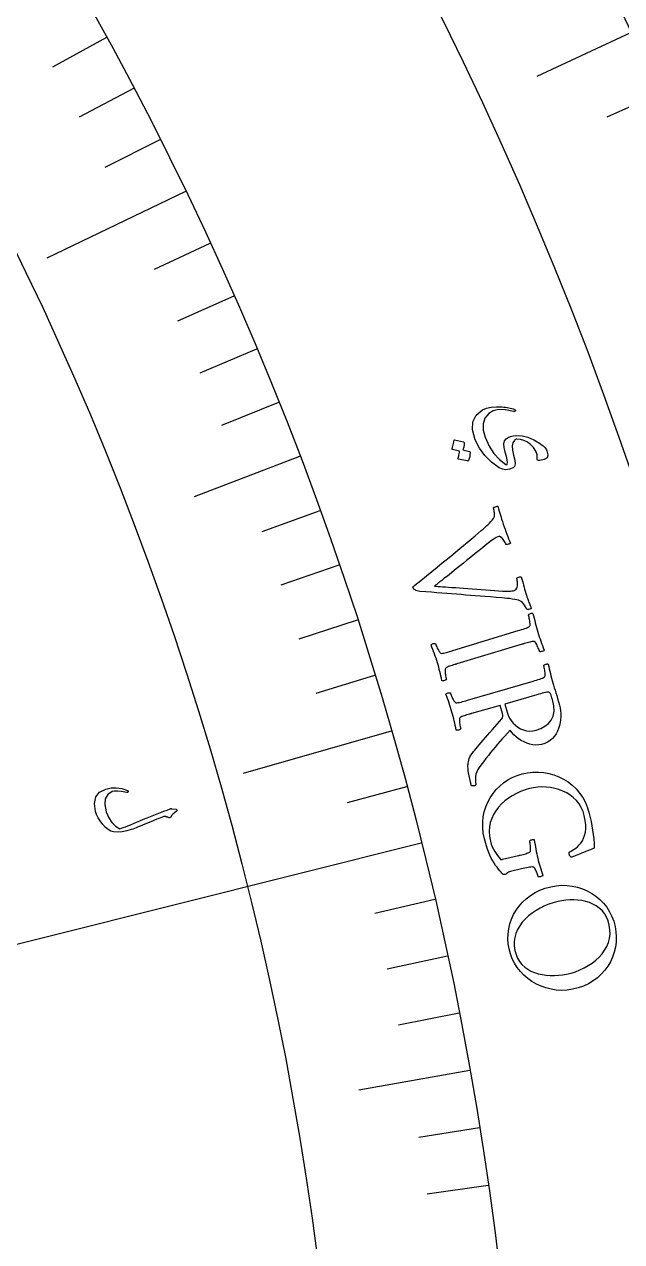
# Model space of a CAD drawing. Header units: millimetres. Extents: x -83 to 83, y -82 to 91.
# Drawn here: x 55.97 to 67.5, y 8.23 to 31.72 of the extents above; entities that cross this region are included whole.
import ezdxf

# ---------------------------------------------------------------- set-up
doc = ezdxf.new("R2010")
doc.units = ezdxf.units.MM
for name, color, linetype in [('ENGRAVE', 7, 'Continuous'), ('ENGRAVE_FINE', 8, 'Continuous'), ('TEXT', 5, 'Continuous')]:
    doc.layers.add(name, color=color, linetype=linetype)

msp = doc.modelspace()

# ---------------------------------------------------------------- linework, layer by layer
at = {"layer": 'ENGRAVE'}
for points in [[(67.6672, 31.5537), (65.8578, 30.71)], [(59.0746, 28.494), (56.3995, 27.2037)], [(61.2788, 23.3801), (59.2439, 22.6037)], [(63.0453, 18.0834), (60.1904, 17.2645)], [(63.6256, 15.9216), (54.0218, 13.5183)], [(64.5647, 11.5376), (62.4207, 11.1545)]]:
    msp.add_lwpolyline(points, dxfattribs=at)
for radius in [80.85, 80.85, 78.6844, 74.6625, 74.6625, 71.4862, 65.5875, 65.5875, 62.1225]:
    msp.add_circle((0, 0), radius, dxfattribs=at)
at = {"layer": 'ENGRAVE_FINE'}
for points in [[(57.5499, 31.46), (56.5075, 30.8901)], [(58.0746, 30.4805), (57.0227, 29.9284)], [(68.2076, 30.368), (67.2127, 29.925)], [(58.5829, 29.4918), (57.5218, 28.9576)], [(59.5496, 27.4876), (58.471, 26.9897)], [(60.0076, 26.4727), (58.9207, 25.9932)], [(60.4486, 25.4496), (59.3537, 24.9887)], [(60.8724, 24.4187), (59.7698, 23.9764)], [(61.6677, 22.3343), (60.5507, 21.9297)], [(62.0389, 21.2814), (60.9152, 20.8959)], [(62.3923, 20.2217), (61.2622, 19.8554)], [(62.7278, 19.1556), (61.5916, 18.8086)], [(63.3446, 17.0053), (62.1972, 16.6972)], [(63.8883, 14.8327), (62.731, 14.564)], [(64.1324, 13.7389), (62.9708, 13.49)], [(64.3579, 12.6404), (63.1922, 12.4114)], [(64.7527, 10.4308), (63.5799, 10.2419)], [(64.9219, 9.3203), (63.7459, 9.1515)]]:
    msp.add_lwpolyline(points, dxfattribs=at)
at = {"layer": 'TEXT'}
for points in [[(65.8668, 23.3414), (65.8654, 23.4116), (65.8413, 23.4818), (65.7946, 23.5522), (65.7251, 23.6225), (65.6685, 23.6626), (65.6079, 23.691), (65.5432, 23.7078), (65.4746, 23.7131), (65.4618, 23.7115), (65.4494, 23.7073), (65.4375, 23.7005), (65.4259, 23.6911), (65.3957, 23.6457), (65.3831, 23.5832), (65.3881, 23.5038), (65.4104, 23.4073), (65.4333, 23.3125), (65.4392, 23.2397), (65.4281, 23.1892), (65.4002, 23.161), (65.3304, 23.1342), (65.2627, 23.1258), (65.1972, 23.1356), (65.134, 23.1637), (64.9851, 23.2712), (64.8585, 23.3967), (64.754, 23.5403), (64.6715, 23.7024), (64.6164, 23.892), (64.6213, 24.0512), (64.6865, 24.18), (64.8121, 24.2785), (64.8893, 24.3104), (64.9784, 24.331), (65.0794, 24.3402), (65.1924, 24.3379), (65.2248, 24.3345), (65.2564, 24.3304), (65.2872, 24.3256), (65.3172, 24.32), (65.3465, 24.3136), (65.3753, 24.3063), (65.4036, 24.2982), (65.4314, 24.2891), (65.4437, 24.2833), (65.4503, 24.2764), (65.4513, 24.2686), (65.4467, 24.2598), (65.4393, 24.2531), (65.431, 24.249), (65.4217, 24.2476), (65.4114, 24.2489), (65.2548, 24.2806), (65.1226, 24.2846), (65.0149, 24.2611), (64.9317, 24.2102), (64.858, 24.1189), (64.8217, 24.0118), (64.8229, 23.889), (64.8613, 23.7503), (64.9381, 23.5826), (65.0303, 23.4397), (65.1379, 23.3217), (65.2611, 23.2284), (65.2704, 23.2235), (65.2782, 23.2231), (65.2843, 23.2273), (65.2888, 23.2361), (65.2921, 23.2664), (65.2868, 23.3149), (65.2727, 23.3817), (65.2497, 23.4668), (65.2298, 23.5546), (65.2261, 23.6258), (65.2387, 23.6805), (65.2677, 23.7185), (65.308, 23.746), (65.3534, 23.766), (65.404, 23.7787), (65.4598, 23.784), (65.5754, 23.7773), (65.6892, 23.7509), (65.801, 23.7048), (65.9108, 23.6389), (65.9378, 23.6205), (65.9621, 23.602), (65.9838, 23.5834), (66.0027, 23.5646), (66.0191, 23.5458), (66.0329, 23.5272), (66.0442, 23.5088), (66.053, 23.4906), (66.0724, 23.414), (66.0563, 23.3572), (66.0046, 23.3201), (65.9174, 23.3027), (65.8919, 23.3037), (65.875, 23.3105), (65.8666, 23.3231), (65.8668, 23.3414)], [(64.5611, 23.479), (64.5644, 23.4775), (64.567, 23.4747), (64.5691, 23.4706), (64.5705, 23.4652), (64.5702, 23.4439), (64.5689, 23.423), (64.5667, 23.4024), (64.5636, 23.3821), (64.5594, 23.362), (64.5541, 23.3419), (64.5478, 23.3218), (64.5403, 23.3018), (64.5374, 23.2974), (64.5337, 23.2945), (64.5291, 23.2933), (64.5237, 23.2936), (64.3443, 23.3316), (64.3415, 23.3334), (64.3401, 23.337), (64.3403, 23.3426), (64.342, 23.35), (64.344, 23.3554), (64.3465, 23.3639), (64.3493, 23.3755), (64.3524, 23.3902), (64.3561, 23.4082), (64.3602, 23.4295), (64.3649, 23.4543), (64.3701, 23.4824), (64.2303, 23.5128), (64.2256, 23.5148), (64.2232, 23.5188), (64.2231, 23.5246), (64.2253, 23.5324), (64.2272, 23.5391), (64.2299, 23.5496), (64.2334, 23.5639), (64.2377, 23.5819), (64.2427, 23.604), (64.2483, 23.6303), (64.2545, 23.6609), (64.2613, 23.6958), (64.2631, 23.6998), (64.2655, 23.7021), (64.2685, 23.7029), (64.2722, 23.7019), (64.4467, 23.6608), (64.4499, 23.6593), (64.4526, 23.6565), (64.4547, 23.6524), (64.4561, 23.6471), (64.4567, 23.6293), (64.4562, 23.6116), (64.4548, 23.5942), (64.4523, 23.5769), (64.449, 23.5598), (64.4448, 23.543), (64.4399, 23.5264), (64.4342, 23.5101)], [(65.2121, 22.0734), (65.2289, 22.0248), (65.2459, 21.9772), (65.2631, 21.9306), (65.2807, 21.8848), (65.2982, 21.8397), (65.3153, 21.795), (65.3321, 21.7505), (65.3486, 21.7063), (65.342, 21.7012), (65.3323, 21.6962), (65.3195, 21.6912), (65.3035, 21.6862), (65.2878, 21.6824), (65.2757, 21.6808), (65.2672, 21.6815), (65.2624, 21.6845), (65.2592, 21.6925), (65.2538, 21.7042), (65.246, 21.7196), (65.236, 21.7387), (65.2242, 21.7591), (65.2111, 21.7785), (65.1966, 21.7967), (65.1808, 21.8139), (65.1638, 21.8276), (65.1457, 21.8353), (65.1264, 21.8372), (65.106, 21.8331), (65.0767, 21.8195), (65.037, 21.7947), (64.9868, 21.7587), (64.9262, 21.7117), (64.8948, 21.6865), (64.8588, 21.6574), (64.8179, 21.6244), (64.7723, 21.5875), (64.7231, 21.5478), (64.6713, 21.5062), (64.617, 21.4628), (64.5602, 21.4175), (64.5021, 21.3712), (64.4441, 21.3248), (64.3861, 21.2782), (64.3282, 21.2315), (64.2714, 21.1858), (64.2168, 21.1421), (64.1644, 21.1004), (64.1143, 21.0608), (64.0676, 21.0239), (64.0253, 20.9907), (63.9874, 20.961), (63.954, 20.9349), (63.9264, 20.9133), (63.9059, 20.8971), (63.8927, 20.8865), (63.8866, 20.8812), (63.8983, 20.8799), (63.9197, 20.8779), (63.9506, 20.8754), (63.9911, 20.8722), (64.0395, 20.8685), (64.094, 20.8645), (64.1546, 20.8602), (64.2214, 20.8555), (64.293, 20.8505), (64.3683, 20.8451), (64.4472, 20.8394), (64.5298, 20.8334), (64.6145, 20.8271), (64.6998, 20.8207), (64.7858, 20.8143), (64.8724, 20.8078), (64.958, 20.8013), (65.0411, 20.7949), (65.1216, 20.7887), (65.1996, 20.7827), (65.2289, 20.7807), (65.2587, 20.7796), (65.2891, 20.7796), (65.3199, 20.7805), (65.3496, 20.7825), (65.3764, 20.7858), (65.4003, 20.7902), (65.4214, 20.7959), (65.4432, 20.8056), (65.4603, 20.8197), (65.4728, 20.8379), (65.4806, 20.8604), (65.485, 20.8851), (65.4872, 20.91), (65.4873, 20.935), (65.4853, 20.9602), (65.4822, 20.9835), (65.4791, 21.0028), (65.4761, 21.0181), (65.4731, 21.0293), (65.4762, 21.0362), (65.4834, 21.0428), (65.4946, 21.0489), (65.5099, 21.0547), (65.5261, 21.059), (65.5399, 21.0609), (65.5514, 21.0604), (65.5606, 21.0574), (65.5721, 21.0159), (65.5831, 20.9754), (65.5935, 20.9361), (65.6033, 20.8978), (65.6133, 20.8596), (65.6242, 20.8204), (65.636, 20.7803), (65.6487, 20.7391), (65.6594, 20.7055), (65.6691, 20.6756), (65.6779, 20.6494), (65.6856, 20.627), (65.693, 20.6065), (65.7005, 20.5863), (65.7081, 20.5663), (65.7158, 20.5466), (65.724, 20.5258), (65.7328, 20.5028), (65.7424, 20.4774), (65.7527, 20.4496), (65.7459, 20.4448), (65.7357, 20.4401), (65.7222, 20.4357), (65.7052, 20.4315), (65.6888, 20.4283), (65.6768, 20.4269), (65.6692, 20.4273), (65.6661, 20.4295), (65.6613, 20.4414), (65.6528, 20.4588), (65.6405, 20.4815), (65.6245, 20.5096), (65.6052, 20.5381), (65.5832, 20.5622), (65.5583, 20.5818), (65.5308, 20.5969), (65.5071, 20.6059), (65.475, 20.6145), (65.4345, 20.6228), (65.3857, 20.6307), (65.3333, 20.6379), (65.2822, 20.644), (65.2326, 20.6491), (65.1843, 20.6531), (65.0724, 20.6621), (64.9652, 20.6706), (64.8628, 20.6786), (64.765, 20.6861), (64.6704, 20.6934), (64.5775, 20.7006), (64.4862, 20.7079), (64.3965, 20.7152), (64.3068, 20.7225), (64.2154, 20.7298), (64.1224, 20.7371), (64.0277, 20.7444), (63.9295, 20.752), (63.8261, 20.7603), (63.7174, 20.7692), (63.6035, 20.7788), (63.5732, 20.7824), (63.5472, 20.7881), (63.5255, 20.7958), (63.5082, 20.8055), (63.4943, 20.8167), (63.4829, 20.829), (63.4742, 20.8423), (63.468, 20.8567), (63.4678, 20.8614), (63.4702, 20.8665), (63.4751, 20.8721), (63.4827, 20.8781), (63.4908, 20.884), (63.4976, 20.8896), (63.5031, 20.8947), (63.5073, 20.8994), (63.62, 20.9902), (63.7289, 21.0781), (63.8339, 21.1631), (63.935, 21.2451), (64.0346, 21.326), (64.135, 21.4078), (64.236, 21.4904), (64.3378, 21.5738), (64.4424, 21.6602), (64.552, 21.7515), (64.6665, 21.848), (64.786, 21.9495), (64.8227, 21.9805), (64.8572, 22.0106), (64.8896, 22.0397), (64.9197, 22.0679), (64.9478, 22.0959), (64.9741, 22.1243), (64.9986, 22.1532), (65.0212, 22.1826), (65.0295, 22.1956), (65.0356, 22.2114), (65.0396, 22.2298), (65.0413, 22.2509), (65.0415, 22.273), (65.0406, 22.2946), (65.0386, 22.3156), (65.0356, 22.336), (65.0321, 22.3547), (65.0287, 22.3708), (65.0254, 22.384), (65.0222, 22.3946), (65.0242, 22.3968), (65.0315, 22.4003), (65.0439, 22.4053), (65.0615, 22.4116), (65.0795, 22.4175), (65.0929, 22.4215), (65.1017, 22.4235), (65.106, 22.4234), (65.1215, 22.3731), (65.1353, 22.3271), (65.1474, 22.2854), (65.1578, 22.248), (65.1683, 22.2107), (65.1809, 22.1691), (65.1955, 22.1234), (65.2121, 22.0734)], [(65.8802, 19.9913), (65.894, 19.9468), (65.9082, 19.9031), (65.9227, 19.86), (65.9376, 19.8177), (65.9527, 19.7753), (65.9679, 19.7318), (65.9832, 19.6873), (65.9985, 19.6418), (65.9929, 19.6343), (65.9845, 19.6279), (65.9732, 19.6226), (65.9592, 19.6183), (65.9448, 19.6154), (65.9324, 19.6141), (65.922, 19.6145), (65.9135, 19.6165), (65.9099, 19.6276), (65.9045, 19.6425), (65.8975, 19.661), (65.8886, 19.6833), (65.8788, 19.7069), (65.8686, 19.7295), (65.8581, 19.7513), (65.8472, 19.772), (65.8363, 19.7898), (65.8256, 19.8026), (65.8152, 19.8105), (65.805, 19.8133), (65.7875, 19.8125), (65.7679, 19.8101), (65.7464, 19.8061), (65.7229, 19.8004), (65.6979, 19.7936), (65.6718, 19.7862), (65.6446, 19.7783), (65.6163, 19.7699), (65.6118, 19.7686), (65.6072, 19.7672), (65.6027, 19.7658), (65.5981, 19.7644), (65.5936, 19.7631), (65.589, 19.7617), (65.5845, 19.7603), (65.5799, 19.759), (64.3155, 19.378), (64.3109, 19.3766), (64.3064, 19.3752), (64.3018, 19.3739), (64.2973, 19.3725), (64.2927, 19.3711), (64.2882, 19.3698), (64.2836, 19.3684), (64.2791, 19.367), (64.251, 19.3585), (64.2242, 19.3501), (64.1989, 19.3419), (64.1749, 19.334), (64.1528, 19.326), (64.1331, 19.3177), (64.1158, 19.3091), (64.1008, 19.3002), (64.095, 19.2927), (64.0909, 19.2808), (64.0886, 19.2645), (64.088, 19.2438), (64.0888, 19.2206), (64.0908, 19.197), (64.094, 19.173), (64.0983, 19.1484), (64.103, 19.1256), (64.1071, 19.1068), (64.1106, 19.0918), (64.1135, 19.0808), (64.1075, 19.0746), (64.099, 19.0687), (64.0879, 19.063), (64.0742, 19.0576), (64.0601, 19.0535), (64.0478, 19.0518), (64.0373, 19.0525), (64.0285, 19.0555), (64.0182, 19.101), (64.0079, 19.1456), (63.9976, 19.1891), (63.9874, 19.2316), (63.9769, 19.2738), (63.9656, 19.3164), (63.9535, 19.3594), (63.9407, 19.4028), (63.9276, 19.445), (63.9138, 19.4873), (63.8992, 19.5298), (63.884, 19.5726), (63.8682, 19.6156), (63.8521, 19.6588), (63.8357, 19.7024), (63.8189, 19.7463), (63.8245, 19.7537), (63.8329, 19.7601), (63.844, 19.7655), (63.858, 19.7699), (63.8724, 19.773), (63.8848, 19.7745), (63.8952, 19.7743), (63.9036, 19.7725), (63.9072, 19.7617), (63.9126, 19.7474), (63.9197, 19.7294), (63.9285, 19.7079), (63.9386, 19.685), (63.9494, 19.6629), (63.961, 19.6417), (63.9734, 19.6213), (63.9855, 19.604), (63.9965, 19.5918), (64.0063, 19.5849), (64.0149, 19.5831), (64.036, 19.5837), (64.0594, 19.5864), (64.085, 19.5913), (64.1129, 19.5982), (64.1425, 19.6066), (64.1731, 19.6154), (64.2048, 19.6248), (64.2376, 19.6347), (65.5005, 20.0207), (65.5333, 20.0309), (65.5651, 20.0409), (65.5959, 20.0508), (65.6257, 20.0607), (65.6534, 20.0707), (65.6778, 20.0812), (65.699, 20.0922), (65.7169, 20.1037), (65.7241, 20.1105), (65.7286, 20.1221), (65.7304, 20.1386), (65.7295, 20.1599), (65.7267, 20.1839), (65.7233, 20.2083), (65.7191, 20.2331), (65.7141, 20.2583), (65.7091, 20.2817), (65.7047, 20.3011), (65.7009, 20.3164), (65.6977, 20.3276), (65.7036, 20.334), (65.712, 20.3401), (65.7231, 20.346), (65.7367, 20.3516), (65.7507, 20.3558), (65.763, 20.3576), (65.7736, 20.3569), (65.7824, 20.3539), (65.795, 20.3072), (65.8074, 20.2608), (65.8193, 20.2148), (65.831, 20.1691), (65.8427, 20.1238), (65.8548, 20.0791), (65.8673, 20.035), (65.8802, 19.9913)], [(66.2977, 18.5833), (66.3101, 18.5309), (66.3185, 18.4766), (66.3229, 18.4203), (66.3232, 18.3621), (66.3193, 18.3034), (66.3109, 18.2459), (66.2981, 18.1895), (66.2808, 18.1343), (66.2587, 18.0813), (66.2312, 18.0317), (66.1986, 17.9855), (66.1606, 17.9428), (66.1171, 17.9047), (66.0677, 17.8726), (66.0123, 17.8464), (65.9511, 17.8261), (65.8969, 17.8155), (65.8415, 17.8126), (65.7848, 17.8175), (65.7269, 17.8301), (65.6692, 17.849), (65.6135, 17.873), (65.5596, 17.902), (65.5077, 17.936), (65.4592, 17.9736), (65.4157, 18.0137), (65.3773, 18.0561), (65.344, 18.1009), (65.2906, 18.0436), (65.2397, 17.9879), (65.1912, 17.9337), (65.1451, 17.8811), (65.1003, 17.829), (65.056, 17.7762), (65.012, 17.7227), (64.9684, 17.6686), (64.9238, 17.6127), (64.8769, 17.5537), (64.8277, 17.4918), (64.7762, 17.4269), (64.7448, 17.3835), (64.7192, 17.3402), (64.6991, 17.2971), (64.6848, 17.2541), (64.6762, 17.2088), (64.6733, 17.1587), (64.6762, 17.1039), (64.6847, 17.0443), (64.6786, 17.0374), (64.6691, 17.032), (64.6564, 17.0283), (64.6404, 17.0261), (64.6245, 17.0249), (64.6122, 17.0243), (64.6034, 17.0243), (64.5982, 17.0247), (64.5801, 17.0961), (64.5648, 17.1616), (64.5526, 17.2211), (64.5432, 17.2748), (64.5366, 17.3223), (64.5322, 17.3633), (64.5302, 17.3978), (64.5305, 17.4258), (64.533, 17.4444), (64.5363, 17.4665), (64.5406, 17.492), (64.5457, 17.5211), (64.5539, 17.5524), (64.5674, 17.5848), (64.5861, 17.6182), (64.61, 17.6527), (64.6221, 17.6678), (64.6388, 17.6883), (64.6603, 17.7142), (64.6864, 17.7454), (64.7164, 17.781), (64.7497, 17.82), (64.786, 17.8624), (64.8256, 17.9081), (64.8674, 17.9564), (64.9105, 18.0063), (64.9551, 18.0579), (65.0009, 18.1111), (65.0473, 18.1648), (65.0933, 18.2176), (65.1388, 18.2696), (65.184, 18.3207), (65.1958, 18.3401), (65.2015, 18.3636), (65.2012, 18.3912), (65.1947, 18.4229), (65.1504, 18.579), (64.5961, 18.421), (64.5915, 18.4197), (64.5869, 18.4184), (64.5824, 18.4171), (64.5778, 18.4158), (64.5732, 18.4145), (64.5687, 18.4132), (64.5641, 18.4119), (64.5595, 18.4105), (64.5313, 18.4024), (64.5044, 18.3944), (64.479, 18.3867), (64.4549, 18.3791), (64.4327, 18.3714), (64.4128, 18.3634), (64.3954, 18.355), (64.3802, 18.3463), (64.3743, 18.3389), (64.3701, 18.3271), (64.3675, 18.3108), (64.3666, 18.2901), (64.3671, 18.267), (64.3688, 18.2434), (64.3716, 18.2193), (64.3756, 18.1947), (64.3799, 18.1718), (64.3837, 18.1529), (64.387, 18.1379), (64.3898, 18.1268), (64.3837, 18.1207), (64.375, 18.1149), (64.3638, 18.1094), (64.3501, 18.1042), (64.3359, 18.1004), (64.3236, 18.0988), (64.3131, 18.0996), (64.3044, 18.1028), (64.2947, 18.1485), (64.2851, 18.1931), (64.2755, 18.2368), (64.2659, 18.2795), (64.256, 18.3219), (64.2454, 18.3646), (64.2339, 18.4078), (64.2217, 18.4513), (64.2092, 18.4937), (64.196, 18.5362), (64.1821, 18.579), (64.1675, 18.6219), (64.1524, 18.6652), (64.1369, 18.7087), (64.1211, 18.7525), (64.105, 18.7966), (64.1107, 18.8039), (64.1192, 18.8102), (64.1304, 18.8154), (64.1445, 18.8197), (64.1589, 18.8226), (64.1713, 18.8238), (64.1817, 18.8235), (64.1901, 18.8216), (64.1936, 18.8107), (64.1988, 18.7963), (64.2056, 18.7782), (64.2141, 18.7566), (64.2238, 18.7335), (64.2343, 18.7113), (64.2456, 18.6899), (64.2576, 18.6694), (64.2695, 18.6519), (64.2803, 18.6395), (64.29, 18.6324), (64.2986, 18.6305), (64.3197, 18.6308), (64.3432, 18.6332), (64.3689, 18.6376), (64.3968, 18.6442), (64.4265, 18.6521), (64.4572, 18.6605), (64.4891, 18.6694), (64.522, 18.6788), (65.7896, 19.0491), (65.8226, 19.0588), (65.8545, 19.0683), (65.8855, 19.0778), (65.9154, 19.0872), (65.9432, 19.0969), (65.9678, 19.107), (65.9891, 19.1177), (66.0072, 19.1289), (66.0145, 19.1356), (66.0192, 19.1471), (66.0213, 19.1636), (66.0206, 19.185), (66.0183, 19.2089), (66.0153, 19.233), (66.0116, 19.2574), (66.0072, 19.282), (66.0027, 19.3048), (65.9987, 19.3237), (65.9952, 19.3388), (65.9922, 19.35), (65.9982, 19.3563), (66.0068, 19.3623), (66.0179, 19.3679), (66.0316, 19.3733), (66.0457, 19.3774), (66.058, 19.379), (66.0685, 19.3782), (66.0773, 19.3749), (66.0893, 19.3282), (66.1008, 19.282), (66.112, 19.2362), (66.1227, 19.191), (66.1335, 19.1463), (66.1448, 19.1019), (66.1566, 19.0578), (66.1689, 19.0141), (66.1823, 18.9682), (66.1965, 18.9207), (66.2116, 18.8715), (66.2275, 18.8206), (66.2441, 18.767), (66.2614, 18.7096), (66.2793, 18.6484), (66.2977, 18.5833)], [(65.8468, 18.1003), (65.9383, 18.1327), (66.0173, 18.176), (66.0838, 18.2303), (66.1378, 18.2957), (66.1752, 18.3735), (66.1918, 18.4652), (66.1876, 18.5706), (66.1625, 18.6896), (66.1579, 18.7054), (66.1518, 18.7248), (66.1443, 18.7477), (66.1353, 18.7743), (66.1253, 18.7992), (66.1148, 18.8175), (66.1036, 18.8292), (66.0919, 18.8341), (66.0743, 18.8351), (66.0522, 18.8333), (66.0258, 18.8288), (65.9951, 18.8216), (65.962, 18.8129), (65.9289, 18.804), (65.8956, 18.7948), (65.8621, 18.7854), (65.2417, 18.6051), (65.287, 18.4456), (65.3066, 18.389), (65.3324, 18.3355), (65.3645, 18.2852), (65.4028, 18.238), (65.4463, 18.1956), (65.4937, 18.1594), (65.5452, 18.1294), (65.6006, 18.1056), (65.6591, 18.0898), (65.7196, 18.0836), (65.7822, 18.0871), (65.8468, 18.1003)], [(65.5038, 15.6828), (65.5084, 15.6839), (65.513, 15.685), (65.5177, 15.6861), (65.5223, 15.6872), (65.5269, 15.6883), (65.5315, 15.6894), (65.5361, 15.6905), (65.5407, 15.6916), (65.5693, 15.6985), (65.5965, 15.7054), (65.6223, 15.712), (65.6466, 15.7186), (65.6691, 15.7253), (65.6893, 15.7325), (65.7071, 15.7401), (65.7226, 15.7482), (65.7303, 15.7545), (65.7359, 15.7657), (65.7392, 15.7819), (65.7404, 15.8031), (65.7399, 15.8269), (65.7386, 15.8509), (65.7364, 15.8751), (65.7334, 15.8995), (65.7301, 15.9221), (65.727, 15.9408), (65.7243, 15.9558), (65.7219, 15.967), (65.7282, 15.9729), (65.7371, 15.9784), (65.7484, 15.9835), (65.7624, 15.9883), (65.7766, 15.9916), (65.789, 15.9927), (65.7995, 15.9915), (65.8081, 15.9879), (65.8175, 15.9415), (65.8263, 15.8958), (65.8346, 15.8507), (65.8422, 15.8063), (65.8499, 15.7623), (65.8583, 15.7186), (65.8675, 15.675), (65.8774, 15.6315), (65.8882, 15.5874), (65.8995, 15.5448), (65.9112, 15.5038), (65.9234, 15.4642), (65.9357, 15.4246), (65.948, 15.383), (65.9604, 15.3396), (65.9727, 15.2944), (65.9666, 15.2874), (65.9578, 15.2816), (65.9463, 15.277), (65.932, 15.2736), (65.9175, 15.2715), (65.905, 15.271), (65.8946, 15.2719), (65.8863, 15.2744), (65.8835, 15.2854), (65.8792, 15.2997), (65.8736, 15.3173), (65.8666, 15.3383), (65.8586, 15.3605), (65.85, 15.3818), (65.8408, 15.402), (65.8309, 15.4214), (65.8209, 15.438), (65.8108, 15.4501), (65.8008, 15.4577), (65.7908, 15.4609), (65.7696, 15.4617), (65.7461, 15.4606), (65.7202, 15.4574), (65.6919, 15.4523), (65.6619, 15.4459), (65.6308, 15.4391), (65.5985, 15.4319), (65.5652, 15.4241), (65.3525, 15.3741), (65.3296, 15.3677), (65.3102, 15.3601), (65.2944, 15.3513), (65.2821, 15.3413), (65.2713, 15.3317), (65.2601, 15.324), (65.2485, 15.3183), (65.2364, 15.3144), (65.2302, 15.3136), (65.2243, 15.314), (65.2184, 15.3156), (65.2126, 15.3185), (65.2057, 15.3238), (65.1963, 15.3325), (65.1845, 15.3447), (65.1703, 15.3603), (65.1452, 15.3896), (65.1192, 15.4214), (65.0922, 15.4554), (65.0642, 15.4919), (65.0359, 15.5324), (65.0077, 15.5785), (64.9798, 15.6304), (64.9521, 15.6879), (64.9249, 15.7531), (64.8985, 15.8279), (64.873, 15.9124), (64.8482, 16.0066), (64.8265, 16.1152), (64.8155, 16.2217), (64.8153, 16.326), (64.8259, 16.4283), (64.8463, 16.5275), (64.8754, 16.6223), (64.9133, 16.7127), (64.9599, 16.7989), (65.0144, 16.8798), (65.0758, 16.9545), (65.144, 17.023), (65.2192, 17.0852), (65.3004, 17.1402), (65.3869, 17.187), (65.4785, 17.2256), (65.5755, 17.2559), (65.6807, 17.2785), (65.7853, 17.2909), (65.889, 17.2928), (65.992, 17.2843), (66.093, 17.2661), (66.1909, 17.2388), (66.2855, 17.2025), (66.3769, 17.157), (66.4636, 17.1027), (66.544, 17.0398), (66.6182, 16.9682), (66.686, 16.8881), (66.7461, 16.8), (66.7971, 16.7047), (66.8388, 16.6022), (66.8713, 16.4927), (66.8893, 16.4162), (66.9061, 16.3375), (66.9218, 16.2567), (66.9361, 16.1737), (66.9484, 16.089), (66.9576, 16.003), (66.9638, 15.9156), (66.9669, 15.8269), (66.9631, 15.8253), (66.9518, 15.8205), (66.9329, 15.8123), (66.9063, 15.801), (66.8747, 15.7876), (66.8405, 15.7734), (66.8035, 15.7584), (66.764, 15.7425), (66.724, 15.7266), (66.6859, 15.7113), (66.6497, 15.6967), (66.6154, 15.6827), (66.5854, 15.6706), (66.5622, 15.6615), (66.5458, 15.6555), (66.5363, 15.6526), (66.5301, 15.6511), (66.5232, 15.6528), (66.5155, 15.6576), (66.5072, 15.6655), (66.4992, 15.6754), (66.4926, 15.686), (66.4875, 15.6973), (66.4838, 15.7095), (66.4819, 15.7201), (66.4813, 15.7303), (66.4821, 15.74), (66.4842, 15.7491), (66.5024, 15.7579), (66.5248, 15.7699), (66.5513, 15.7852), (66.5819, 15.8037), (66.6144, 15.8263), (66.6465, 15.8537), (66.6783, 15.8861), (66.7097, 15.9234), (66.7386, 15.9663), (66.763, 16.0153), (66.7828, 16.0706), (66.798, 16.1321), (66.8064, 16.2005), (66.8056, 16.2768), (66.7958, 16.3609), (66.7768, 16.4527), (66.7517, 16.5343), (66.718, 16.6096), (66.6758, 16.6785), (66.6251, 16.7411), (66.5675, 16.7972), (66.5046, 16.8467), (66.4363, 16.8895), (66.3627, 16.9257), (66.2856, 16.9551), (66.2064, 16.9778), (66.1253, 16.9936), (66.0422, 17.0027), (65.9589, 17.0051), (65.8771, 17.001), (65.7967, 16.9905), (65.7178, 16.9735), (65.6316, 16.948), (65.5477, 16.9168), (65.466, 16.8798), (65.3867, 16.8372), (65.3112, 16.7891), (65.2414, 16.736), (65.1771, 16.6779), (65.1184, 16.6148), (65.0666, 16.5471), (65.0232, 16.4751), (64.9882, 16.3988), (64.9615, 16.3182), (64.9448, 16.2337), (64.9398, 16.1454), (64.9464, 16.0534), (64.9646, 15.9577), (64.9804, 15.9018), (64.9995, 15.8501), (65.0217, 15.8026), (65.0472, 15.7594), (65.074, 15.7196), (65.1003, 15.6828), (65.1261, 15.6489), (65.1514, 15.6178), (65.1564, 15.6118), (65.1615, 15.6077), (65.1668, 15.6054), (65.1723, 15.605), (65.1782, 15.6057), (65.1845, 15.6067), (65.1914, 15.6081), (65.1989, 15.6098)], [(58.8942, 16.5743), (58.9006, 16.5727), (58.9057, 16.5697), (58.9095, 16.5653), (58.9119, 16.5596), (58.9126, 16.5534), (58.911, 16.5475), (58.9071, 16.542), (58.9009, 16.5368), (58.8645, 16.5083), (58.8341, 16.4802), (58.8095, 16.4526), (58.7909, 16.4254), (58.7838, 16.4169), (58.7742, 16.4124), (58.762, 16.4118), (58.7473, 16.4152), (58.7399, 16.4179), (58.7328, 16.4204), (58.7259, 16.4228), (58.7194, 16.425), (58.7133, 16.4271), (58.7076, 16.4291), (58.7025, 16.431), (58.6979, 16.4327), (58.6896, 16.4356), (58.6804, 16.4367), (58.6701, 16.436), (58.659, 16.4336), (58.6286, 16.4228), (58.5956, 16.4105), (58.5599, 16.3967), (58.5217, 16.3815), (58.4808, 16.3649), (58.4373, 16.3471), (58.391, 16.3281), (58.3421, 16.3078), (58.2935, 16.2869), (58.2477, 16.2676), (58.2047, 16.2499), (58.1645, 16.2339), (58.127, 16.2194), (58.0922, 16.2062), (58.06, 16.1944), (58.0305, 16.1839), (57.942, 16.1567), (57.8555, 16.1404), (57.771, 16.135), (57.6886, 16.1406), (57.6373, 16.154), (57.5855, 16.1824), (57.533, 16.2257), (57.4799, 16.2839), (57.4309, 16.3494), (57.3914, 16.4126), (57.3615, 16.4737), (57.341, 16.5327), (57.3183, 16.6888), (57.3439, 16.8129), (57.418, 16.9052), (57.5408, 16.9655), (57.6394, 16.9861), (57.7413, 16.9887), (57.8462, 16.9731), (57.9543, 16.9393), (57.9609, 16.9362), (57.9655, 16.9323), (57.9682, 16.9276), (57.969, 16.9221), (57.9685, 16.9159), (57.9669, 16.9108), (57.9643, 16.9069), (57.9606, 16.9041), (57.9548, 16.9012), (57.9488, 16.8997), (57.9427, 16.8996), (57.9363, 16.9009), (57.8444, 16.9187), (57.7681, 16.9271), (57.7073, 16.9261), (57.6622, 16.9159), (57.5754, 16.8581), (57.5274, 16.7744), (57.5182, 16.6646), (57.5476, 16.5286), (57.5951, 16.4121), (57.6545, 16.3184), (57.726, 16.2476), (57.8095, 16.1995), (57.8404, 16.2097), (57.8764, 16.2223), (57.9173, 16.2375), (57.9632, 16.2551), (58.0141, 16.2754), (58.0702, 16.2985), (58.1315, 16.3244), (58.1979, 16.353), (58.2666, 16.3818), (58.3343, 16.4099), (58.401, 16.4372), (58.4667, 16.4637), (58.5314, 16.4894), (58.5952, 16.5141), (58.6581, 16.5379), (58.72, 16.5606), (58.7789, 16.5851), (58.786, 16.5867), (58.7928, 16.5875), (58.7993, 16.5875), (58.8056, 16.5867)], [(67.3708, 14.3164), (67.3876, 14.214), (67.3944, 14.1126), (67.391, 14.0123), (67.3776, 13.913), (67.3546, 13.8162), (67.3224, 13.7232), (67.2811, 13.634), (67.2306, 13.5487), (67.1716, 13.4684), (67.1049, 13.3942), (67.0304, 13.3263), (66.9483, 13.2645), (66.8588, 13.2103), (66.7625, 13.1653), (66.6593, 13.1294), (66.5493, 13.1026), (66.4429, 13.0868), (66.3383, 13.0817), (66.2355, 13.0872), (66.1343, 13.1032), (66.0361, 13.1286), (65.9418, 13.1621), (65.8515, 13.2037), (65.7652, 13.2534), (65.6842, 13.3105), (65.6099, 13.3741), (65.5422, 13.4445), (65.4811, 13.5214), (65.4279, 13.6041), (65.3838, 13.6916), (65.3489, 13.784), (65.3232, 13.8813), (65.3071, 13.9792), (65.3008, 14.0767), (65.3041, 14.1737), (65.3171, 14.2702), (65.3394, 14.3648), (65.3708, 14.4558), (65.4111, 14.5433), (65.4604, 14.6273), (65.518, 14.7068), (65.5834, 14.7806), (65.6564, 14.8489), (65.7372, 14.9115), (65.8252, 14.967), (65.9198, 15.014), (66.021, 15.0523), (66.1288, 15.082), (66.2347, 15.101), (66.3393, 15.1095), (66.4427, 15.1074), (66.5449, 15.0947), (66.6444, 15.0723), (66.74, 15.0413), (66.8316, 15.0016), (66.9192, 14.9533), (67.0015, 14.8969), (67.0773, 14.8332), (67.1465, 14.762), (67.2091, 14.6835), (67.2636, 14.599), (67.3088, 14.5095), (67.3445, 14.4154), (67.3708, 14.3164)], [(67.2591, 14.3389), (67.2365, 14.4217), (67.2056, 14.496), (67.1666, 14.5619), (67.1193, 14.6193), (67.0657, 14.669), (67.0072, 14.7116), (66.944, 14.7471), (66.876, 14.7755), (66.8044, 14.7973), (66.7306, 14.8132), (66.6543, 14.8232), (66.5758, 14.8273), (66.4965, 14.8261), (66.4183, 14.8205), (66.3411, 14.8103), (66.2648, 14.7956), (66.1775, 14.773), (66.0917, 14.7443), (66.0075, 14.7098), (65.9247, 14.6693), (65.8453, 14.6235), (65.7709, 14.5731), (65.7016, 14.5179), (65.6374, 14.4582), (65.5798, 14.3943), (65.5304, 14.3269), (65.4893, 14.2559), (65.4563, 14.1814), (65.4334, 14.1038), (65.4224, 14.0233), (65.4232, 13.94), (65.4358, 13.8538), (65.4578, 13.7733), (65.4878, 13.701), (65.526, 13.6367), (65.5724, 13.5804), (65.6254, 13.5315), (65.6837, 13.4893), (65.7473, 13.4536), (65.8161, 13.4246), (65.8888, 13.4019), (65.9636, 13.3849), (66.0407, 13.3738), (66.12, 13.3685), (66.1999, 13.3684), (66.2787, 13.3727), (66.3564, 13.3814), (66.433, 13.3945), (66.5207, 13.4153), (66.6067, 13.4421), (66.6912, 13.475), (66.774, 13.5138), (66.8534, 13.5583), (66.9278, 13.608), (66.997, 13.6628), (67.0611, 13.7229), (67.1185, 13.7874), (67.1676, 13.8557), (67.2084, 13.9277), (67.2408, 14.0034), (67.2632, 14.0826), (67.2738, 14.1649), (67.2724, 14.2504), (67.2591, 14.3389)]]:
    msp.add_lwpolyline(points, close=True, dxfattribs=at)

doc.saveas('drawing.dxf')
